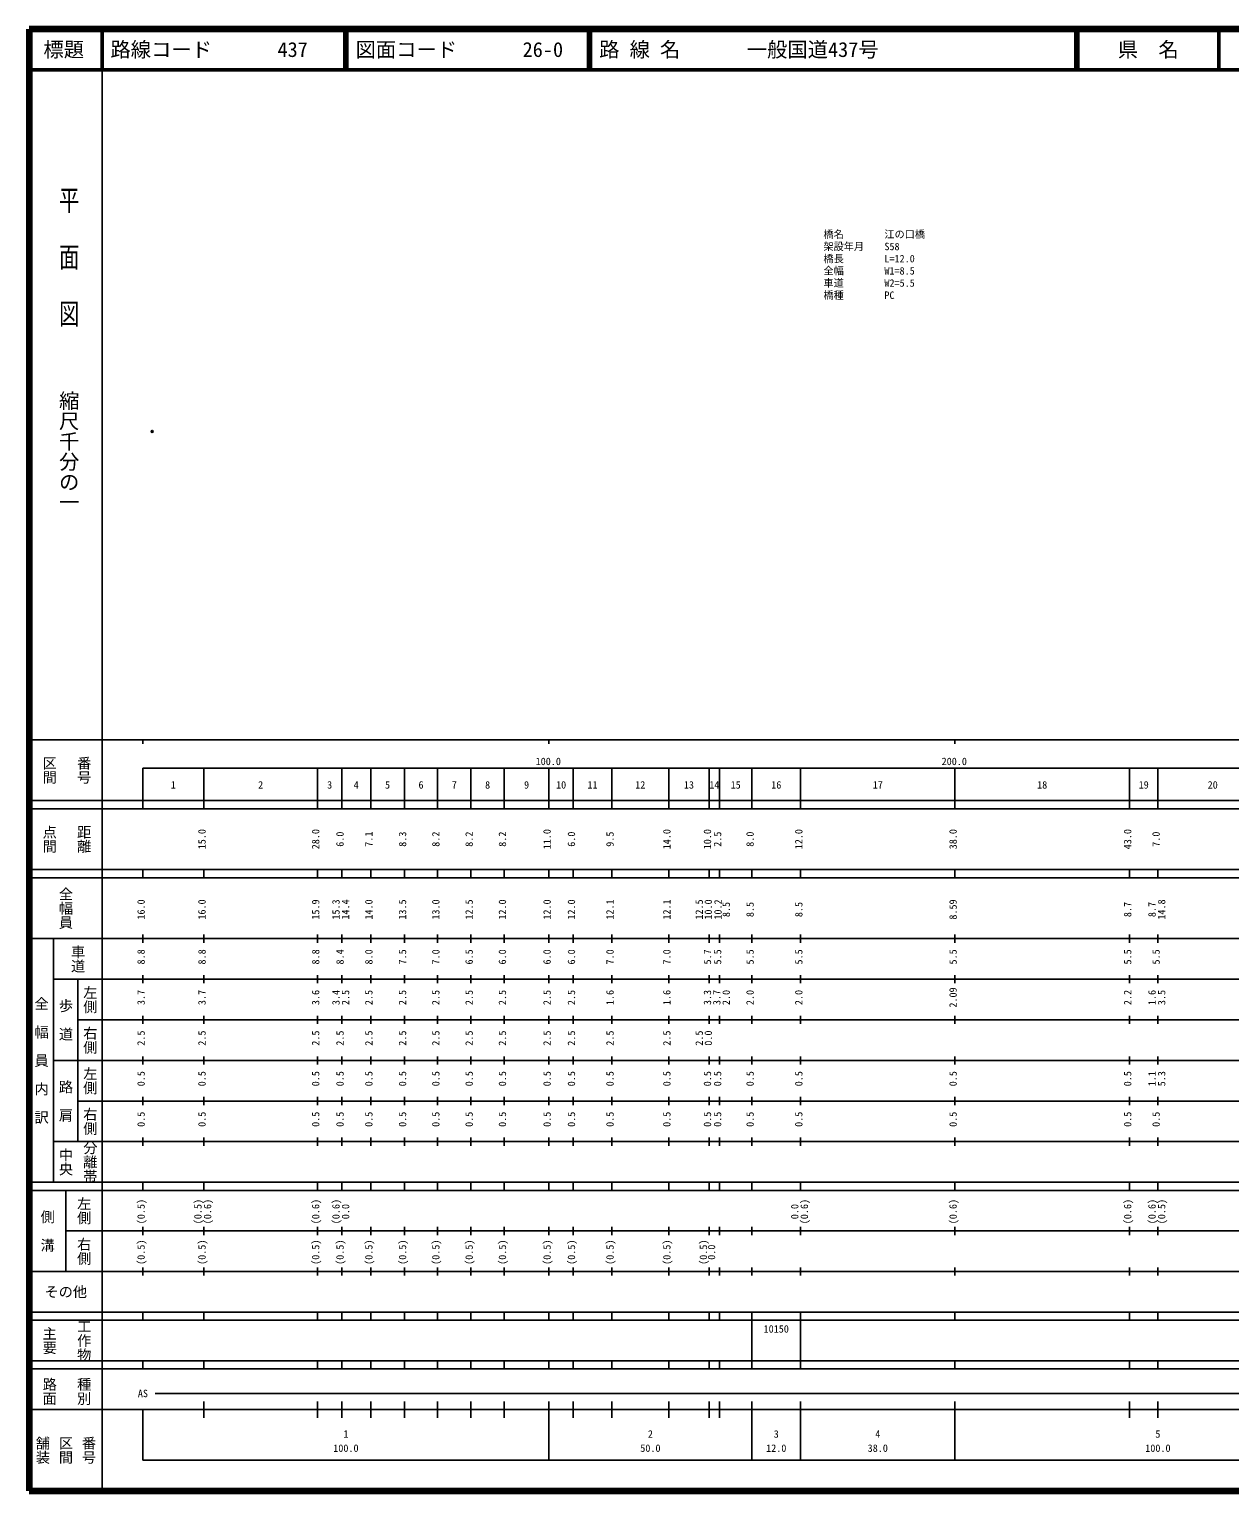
# Model space of a CAD drawing. Units: millimetres on the paper. Extents: x 40 to 680, y 20 to 380.
# Drawn here: x 40 to 335.7, y 20 to 380 of the extents above; entities that cross this region are included whole.
import ezdxf
from ezdxf.enums import TextEntityAlignment as Align

# ---------------------------------------------------------------- set-up
doc = ezdxf.new("R2010")
doc.units = ezdxf.units.MM
doc.header["$PDMODE"] = 32
doc.header["$PDSIZE"] = 0.5
for name, color, linetype in [('M-OTRS', 6, 'Continuous'), ('M-STR-HTXT', 7, 'Continuous'), ('M-TTL-TXT', 7, 'Continuous')]:
    doc.layers.add(name, color=color, linetype=linetype)
for name, color, linetype, lineweight in [('M-TTL', 2, 'Continuous', 140), ('M-TTL-BAND', 7, 'Continuous', 25), ('M-TTL-LINE', 7, 'Continuous', 50)]:
    doc.layers.add(name, color=color, linetype=linetype, lineweight=lineweight)
doc.styles.add('@ＭＳ ゴシック', font='')
doc.styles.add('ＭＳ ゴシック', font='')
doc.styles.get('@ＭＳ ゴシック').set_extended_font_data('@MS Gothic')
doc.styles.get('ＭＳ ゴシック').set_extended_font_data('MS Gothic')

msp = doc.modelspace()

# ---------------------------------------------------------------- linework, layer by layer
at = {"layer": 'M-OTRS'}
msp.add_point((70.275, 280.935), dxfattribs=at)
at = {"layer": 'M-TTL'}
for p, q in [((40, 380), (40, 20)), ((680, 380), (40, 380)), ((40, 20), (680, 20))]:
    msp.add_line(p, q, dxfattribs=at)
at = {"layer": 'M-TTL-BAND'}
for p, q in [((58, 370), (58, 20)), ((40, 205), (579, 205)), ((68, 205), (68, 204)), ((168, 205), (168, 204)), ((268, 205), (268, 204)), ((68, 198), (579, 198)), ((68, 198), (68, 188)), ((83, 188), (83, 198)), ((111, 188), (111, 198)), ((117, 188), (117, 198)), ((124.1, 188), (124.1, 198)), ((132.4, 188), (132.4, 198)), ((140.6, 188), (140.6, 198)), ((148.8, 188), (148.8, 198)), ((157, 188), (157, 198)), ((168, 188), (168, 198)), ((174, 188), (174, 198)), ((183.5, 188), (183.5, 198)), ((197.5, 188), (197.5, 198)), ((207.5, 188), (207.5, 198)), ((210, 188), (210, 198)), ((218, 188), (218, 198)), ((230, 188), (230, 198)), ((268, 188), (268, 198)), ((311, 188), (311, 198)), ((318, 188), (318, 198)), ((40, 190), (579, 190)), ((40, 188), (579, 188)), ((40, 173), (579, 173)), ((68, 171), (68, 173)), ((83, 171), (83, 173)), ((111, 171), (111, 173)), ((117, 171), (117, 173)), ((124.1, 171), (124.1, 173)), ((132.4, 171), (132.4, 173)), ((140.6, 171), (140.6, 173)), ((148.8, 171), (148.8, 173)), ((157, 171), (157, 173)), ((168, 171), (168, 173)), ((174, 171), (174, 173)), ((183.5, 171), (183.5, 173)), ((197.5, 171), (197.5, 173)), ((207.5, 171), (207.5, 173)), ((210, 171), (210, 173)), ((218, 171), (218, 173)), ((230, 171), (230, 173)), ((268, 171), (268, 173)), ((311, 171), (311, 173)), ((318, 171), (318, 173)), ((40, 171), (579, 171)), ((40, 156), (579, 156)), ((46, 96), (46, 156)), ((68, 155), (68, 157)), ((83, 155), (83, 157)), ((111, 155), (111, 157)), ((117, 155), (117, 157)), ((124.1, 155), (124.1, 157)), ((132.4, 155), (132.4, 157)), ((140.6, 155), (140.6, 157)), ((148.8, 155), (148.8, 157)), ((157, 155), (157, 157)), ((168, 155), (168, 157)), ((174, 155), (174, 157)), ((183.5, 155), (183.5, 157)), ((197.5, 155), (197.5, 157)), ((207.5, 155), (207.5, 157)), ((210, 155), (210, 157)), ((218, 155), (218, 157)), ((230, 155), (230, 157)), ((268, 155), (268, 157)), ((311, 155), (311, 157)), ((318, 155), (318, 157)), ((46, 146), (579, 146)), ((52, 146), (52, 106)), ((68, 145), (68, 147)), ((83, 145), (83, 147)), ((111, 145), (111, 147)), ((117, 145), (117, 147)), ((124.1, 145), (124.1, 147)), ((132.4, 145), (132.4, 147)), ((140.6, 145), (140.6, 147)), ((148.8, 145), (148.8, 147)), ((157, 145), (157, 147)), ((168, 145), (168, 147)), ((174, 145), (174, 147)), ((183.5, 145), (183.5, 147)), ((197.5, 145), (197.5, 147)), ((207.5, 145), (207.5, 147)), ((210, 145), (210, 147)), ((218, 145), (218, 147)), ((230, 145), (230, 147)), ((268, 145), (268, 147)), ((311, 145), (311, 147)), ((318, 145), (318, 147)), ((68, 135), (68, 137)), ((83, 135), (83, 137)), ((111, 135), (111, 137)), ((117, 135), (117, 137)), ((124.1, 135), (124.1, 137)), ((132.4, 135), (132.4, 137)), ((140.6, 135), (140.6, 137)), ((148.8, 135), (148.8, 137)), ((157, 135), (157, 137)), ((168, 135), (168, 137)), ((174, 135), (174, 137)), ((183.5, 135), (183.5, 137)), ((197.5, 135), (197.5, 137)), ((207.5, 135), (207.5, 137)), ((210, 135), (210, 137)), ((218, 135), (218, 137)), ((230, 135), (230, 137)), ((268, 135), (268, 137)), ((311, 135), (311, 137)), ((318, 135), (318, 137)), ((52, 136), (579, 136)), ((46, 126), (579, 126)), ((68, 125), (68, 127)), ((83, 125), (83, 127)), ((111, 125), (111, 127)), ((117, 125), (117, 127)), ((124.1, 125), (124.1, 127)), ((132.4, 125), (132.4, 127)), ((140.6, 125), (140.6, 127)), ((148.8, 125), (148.8, 127)), ((157, 125), (157, 127)), ((168, 125), (168, 127)), ((174, 125), (174, 127)), ((183.5, 125), (183.5, 127)), ((197.5, 125), (197.5, 127)), ((207.5, 125), (207.5, 127)), ((210, 125), (210, 127)), ((218, 125), (218, 127)), ((230, 125), (230, 127)), ((268, 125), (268, 127)), ((311, 125), (311, 127)), ((318, 125), (318, 127)), ((52, 116), (579, 116)), ((68, 115), (68, 117)), ((83, 115), (83, 117)), ((111, 115), (111, 117)), ((117, 115), (117, 117)), ((124.1, 115), (124.1, 117)), ((132.4, 115), (132.4, 117)), ((140.6, 115), (140.6, 117)), ((148.8, 115), (148.8, 117)), ((157, 115), (157, 117)), ((168, 115), (168, 117)), ((174, 115), (174, 117)), ((183.5, 115), (183.5, 117)), ((197.5, 115), (197.5, 117)), ((207.5, 115), (207.5, 117)), ((210, 115), (210, 117)), ((218, 115), (218, 117)), ((230, 115), (230, 117)), ((268, 115), (268, 117)), ((311, 115), (311, 117)), ((318, 115), (318, 117)), ((46, 106), (579, 106)), ((68, 105), (68, 107)), ((83, 105), (83, 107)), ((111, 105), (111, 107)), ((117, 105), (117, 107)), ((124.1, 105), (124.1, 107)), ((132.4, 105), (132.4, 107)), ((140.6, 105), (140.6, 107)), ((148.8, 105), (148.8, 107)), ((157, 105), (157, 107)), ((168, 105), (168, 107)), ((174, 105), (174, 107)), ((183.5, 105), (183.5, 107)), ((197.5, 105), (197.5, 107)), ((207.5, 105), (207.5, 107)), ((210, 105), (210, 107)), ((218, 105), (218, 107)), ((230, 105), (230, 107)), ((268, 105), (268, 107)), ((311, 105), (311, 107)), ((318, 105), (318, 107)), ((40, 96), (579, 96)), ((40, 94), (579, 94)), ((49, 94), (49, 74)), ((68, 94), (68, 96)), ((83, 94), (83, 96)), ((111, 94), (111, 96)), ((117, 94), (117, 96)), ((124.1, 94), (124.1, 96)), ((132.4, 94), (132.4, 96)), ((140.6, 94), (140.6, 96)), ((148.8, 94), (148.8, 96)), ((157, 94), (157, 96)), ((168, 94), (168, 96)), ((174, 94), (174, 96)), ((183.5, 94), (183.5, 96)), ((197.5, 94), (197.5, 96)), ((207.5, 94), (207.5, 96)), ((210, 94), (210, 96)), ((218, 94), (218, 96)), ((230, 94), (230, 96)), ((268, 94), (268, 96)), ((311, 94), (311, 96)), ((318, 94), (318, 96)), ((49, 84), (579, 84)), ((68, 83), (68, 85)), ((83, 83), (83, 85)), ((111, 83), (111, 85)), ((117, 83), (117, 85)), ((124.1, 83), (124.1, 85)), ((132.4, 83), (132.4, 85)), ((140.6, 83), (140.6, 85)), ((148.8, 83), (148.8, 85)), ((157, 83), (157, 85)), ((168, 83), (168, 85)), ((174, 83), (174, 85)), ((183.5, 83), (183.5, 85)), ((197.5, 83), (197.5, 85)), ((207.5, 83), (207.5, 85)), ((210, 83), (210, 85)), ((218, 83), (218, 85)), ((230, 83), (230, 85)), ((268, 83), (268, 85)), ((311, 83), (311, 85)), ((318, 83), (318, 85)), ((40, 74), (579, 74)), ((68, 73), (68, 75)), ((83, 73), (83, 75)), ((111, 73), (111, 75)), ((117, 73), (117, 75)), ((124.1, 73), (124.1, 75)), ((132.4, 73), (132.4, 75)), ((140.6, 73), (140.6, 75)), ((148.8, 73), (148.8, 75)), ((157, 73), (157, 75)), ((168, 73), (168, 75)), ((174, 73), (174, 75)), ((183.5, 73), (183.5, 75)), ((197.5, 73), (197.5, 75)), ((207.5, 73), (207.5, 75)), ((210, 73), (210, 75)), ((218, 73), (218, 75)), ((230, 73), (230, 75)), ((268, 73), (268, 75)), ((311, 73), (311, 75)), ((318, 73), (318, 75)), ((40, 64), (579, 64)), ((40, 62), (579, 62)), ((68, 62), (68, 64)), ((83, 62), (83, 64)), ((111, 62), (111, 64)), ((117, 62), (117, 64)), ((124.1, 62), (124.1, 64)), ((132.4, 62), (132.4, 64)), ((140.6, 62), (140.6, 64)), ((148.8, 62), (148.8, 64)), ((157, 62), (157, 64)), ((168, 62), (168, 64)), ((174, 62), (174, 64)), ((183.5, 62), (183.5, 64)), ((197.5, 62), (197.5, 64)), ((207.5, 62), (207.5, 64)), ((210, 62), (210, 64)), ((218, 62), (218, 64)), ((218, 52), (218, 62)), ((218, 52), (218, 62)), ((230, 62), (230, 64)), ((230, 52), (230, 62)), ((230, 52), (230, 62)), ((268, 62), (268, 64)), ((311, 62), (311, 64)), ((318, 62), (318, 64)), ((40, 52), (579, 52)), ((68, 50), (68, 52)), ((83, 50), (83, 52)), ((111, 50), (111, 52)), ((117, 50), (117, 52)), ((124.1, 50), (124.1, 52)), ((132.4, 50), (132.4, 52)), ((140.6, 50), (140.6, 52)), ((148.8, 50), (148.8, 52)), ((157, 50), (157, 52)), ((168, 50), (168, 52)), ((174, 50), (174, 52)), ((183.5, 50), (183.5, 52)), ((197.5, 50), (197.5, 52)), ((207.5, 50), (207.5, 52)), ((210, 50), (210, 52)), ((218, 50), (218, 52)), ((230, 50), (230, 52)), ((268, 50), (268, 52)), ((311, 50), (311, 52)), ((318, 50), (318, 52)), ((40, 50), (579, 50)), ((71, 44), (565, 44)), ((40, 40), (579, 40)), ((68, 40), (68, 27.5)), ((83, 38), (83, 42)), ((111, 38), (111, 42)), ((117, 38), (117, 42)), ((124.1, 38), (124.1, 42)), ((132.4, 38), (132.4, 42)), ((140.6, 38), (140.6, 42)), ((148.8, 38), (148.8, 42)), ((157, 38), (157, 42)), ((168, 27.5), (168, 42)), ((174, 38), (174, 42)), ((183.5, 38), (183.5, 42)), ((197.5, 38), (197.5, 42)), ((207.5, 38), (207.5, 42)), ((210, 38), (210, 42)), ((218, 27.5), (218, 42)), ((230, 27.5), (230, 42)), ((268, 27.5), (268, 42)), ((311, 38), (311, 42)), ((318, 38), (318, 42)), ((68, 27.5), (579, 27.5))]:
    msp.add_line(p, q, dxfattribs=at)
at = {"layer": 'M-TTL-LINE'}
for p, q in [((58, 380), (58, 370)), ((117.75, 380), (117.75, 370)), ((118.25, 380), (118.25, 370)), ((177.75, 380), (177.75, 370)), ((178.25, 380), (178.25, 370)), ((297.75, 380), (297.75, 370)), ((298.25, 380), (298.25, 370)), ((333, 380), (333, 370)), ((40, 370), (680, 370))]:
    msp.add_line(p, q, dxfattribs=at)

# ---------------------------------------------------------------- texts
at = {"layer": 'M-STR-HTXT', "style": 'ＭＳ ゴシック'}
for s, p in [('橋名\u3000\u3000\u3000\u3000江の口橋', (235.631, 330.407)), ('架設年月\u3000\u3000S58', (235.631, 327.407)), ('橋長\u3000\u3000\u3000\u3000L=12.0', (235.631, 324.407)), ('全幅\u3000\u3000\u3000\u3000W1=8.5', (235.631, 321.407)), ('車道\u3000\u3000\u3000\u3000W2=5.5', (235.631, 318.407)), ('橋種\u3000\u3000\u3000\u3000PC', (235.631, 315.407))]:
    msp.add_text(s, height=1.833, dxfattribs=at).set_placement(p, align=Align.TOP_LEFT)
at = {"layer": 'M-TTL-BAND', "style": '@ＭＳ ゴシック', "width": 1.4}
msp.add_text('平  面  図', height=3.666, rotation=270, dxfattribs=at).set_placement((49.777, 306.475), align=Align.MIDDLE_RIGHT)
at = {"layer": 'M-TTL-BAND', "style": '@ＭＳ ゴシック'}
msp.add_text('縮尺千分の一', height=3.666, rotation=270, dxfattribs=at).set_placement((49.777, 261.03), align=Align.MIDDLE_RIGHT)
for s, p in [('区間', (45, 197.5)), ('番号', (53.5, 197.5)), ('点間', (45, 180.5)), ('距離', (53.5, 180.5)), ('全幅員', (49, 163.5)), ('車道', (52, 151)), ('左側', (55, 141)), ('全\u3000幅\u3000員\u3000内\u3000訳', (43, 126)), ('歩\u3000道', (49, 136)), ('右側', (55, 131)), ('左側', (55, 121)), ('路\u3000肩', (49, 116)), ('右側', (55, 111)), ('分離帯', (55, 101)), ('中央', (49, 101)), ('左側', (53.5, 89)), ('側\u3000溝', (44.5, 84)), ('右側', (53.5, 79)), ('工作物', (53.5, 57)), ('主要', (45, 57)), ('路面', (45, 44.5)), ('種別', (53.5, 44.5)), ('舗装', (43.333, 30)), ('区間', (49, 30)), ('番号', (54.667, 30))]:
    msp.add_text(s, height=2.566, rotation=270, dxfattribs=at).set_placement(p, align=Align.MIDDLE_CENTER)
at = {"layer": 'M-TTL-BAND', "style": 'ＭＳ ゴシック'}
for s, p in [('100.0', (167.844, 198.195)), ('200.0', (267.844, 198.195)), ('1', (75.5, 192.405)), ('2', (97, 192.405)), ('3', (114, 192.405)), ('4', (120.55, 192.405)), ('5', (128.25, 192.405)), ('6', (136.5, 192.405)), ('7', (144.7, 192.405)), ('8', (152.9, 192.405)), ('9', (162.5, 192.405)), ('10', (171, 192.405)), ('11', (178.75, 192.405)), ('12', (190.5, 192.405)), ('13', (202.5, 192.405)), ('14', (208.75, 192.405)), ('15', (214, 192.405)), ('16', (224, 192.405)), ('17', (249, 192.405)), ('18', (289.5, 192.405)), ('19', (314.5, 192.405)), ('20', (331.5, 192.405)), ('AS', (68, 42.5)), ('1', (118, 32.523)), ('2', (193, 32.523)), ('3', (224, 32.523)), ('4', (249, 32.523)), ('5', (318, 32.523)), ('100.0', (118, 29.033)), ('50.0', (193, 29.033)), ('12.0', (224, 29.033)), ('38.0', (249, 29.033)), ('100.0', (318, 29.033))]:
    msp.add_text(s, height=1.833, dxfattribs=at).set_placement(p, align=Align.BOTTOM_CENTER)
for s, p in [('15.0', (84, 180.5)), ('28.0', (112, 180.5)), ('6.0', (118, 180.5)), ('7.1', (125.1, 180.5)), ('8.3', (133.4, 180.5)), ('8.2', (141.6, 180.5)), ('8.2', (149.8, 180.5)), ('8.2', (158, 180.5)), ('11.0', (169, 180.5)), ('6.0', (175, 180.5)), ('9.5', (184.5, 180.5)), ('14.0', (198.5, 180.5)), ('10.0', (208.5, 180.5)), ('2.5', (211, 180.5)), ('8.0', (219, 180.5)), ('12.0', (231, 180.5)), ('38.0', (269, 180.5)), ('43.0', (312, 180.5)), ('7.0', (319, 180.5)), ('16.0', (69, 163.174)), ('16.0', (84, 163.174)), ('15.9', (112, 163.174)), ('15.3', (117, 163.174)), ('14.4', (119.37, 163.174)), ('14.0', (125.1, 163.174)), ('13.5', (133.4, 163.174)), ('13.0', (141.6, 163.174)), ('12.5', (149.8, 163.174)), ('12.0', (158, 163.174)), ('12.0', (169, 163.174)), ('12.0', (175, 163.174)), ('12.1', (184.5, 163.174)), ('12.1', (198.5, 163.174)), ('12.5', (206.475, 163.174)), ('10.0', (208.723, 163.174)), ('10.2', (211.1, 163.174)), ('8.5', (213.124, 163.174)), ('8.5', (219, 163.174)), ('8.5', (231, 163.174)), ('8.59', (269, 163.174)), ('8.7', (312, 163.174)), ('8.7', (318, 163.174)), ('14.8', (320.37, 163.174)), ('8.8', (69, 151.5)), ('8.8', (84, 151.5)), ('8.8', (112, 151.5)), ('8.4', (118, 151.5)), ('8.0', (125.1, 151.5)), ('7.5', (133.4, 151.5)), ('7.0', (141.6, 151.5)), ('6.5', (149.8, 151.5)), ('6.0', (158, 151.5)), ('6.0', (169, 151.5)), ('6.0', (175, 151.5)), ('7.0', (184.5, 151.5)), ('7.0', (198.5, 151.5)), ('5.7', (208.5, 151.5)), ('5.5', (211, 151.5)), ('5.5', (219, 151.5)), ('5.5', (231, 151.5)), ('5.5', (269, 151.5)), ('5.5', (312, 151.5)), ('5.5', (319, 151.5)), ('3.7', (69, 141.5)), ('3.7', (84, 141.5)), ('3.6', (112, 141.5)), ('3.4', (117, 141.5)), ('2.5', (119.37, 141.5)), ('2.5', (125.1, 141.5)), ('2.5', (133.4, 141.5)), ('2.5', (141.6, 141.5)), ('2.5', (149.8, 141.5)), ('2.5', (158, 141.5)), ('2.5', (169, 141.5)), ('2.5', (175, 141.5)), ('1.6', (184.5, 141.5)), ('1.6', (198.5, 141.5)), ('3.3', (208.5, 141.5)), ('3.7', (210.8, 141.5)), ('2.0', (213.124, 141.5)), ('2.0', (219, 141.5)), ('2.0', (231, 141.5)), ('2.09', (269, 141.5)), ('2.2', (312, 141.5)), ('1.6', (318, 141.5)), ('3.5', (320.37, 141.5)), ('2.5', (69, 131.5)), ('2.5', (84, 131.5)), ('2.5', (112, 131.5)), ('2.5', (118, 131.5)), ('2.5', (125.1, 131.5)), ('2.5', (133.4, 131.5)), ('2.5', (141.6, 131.5)), ('2.5', (149.8, 131.5)), ('2.5', (158, 131.5)), ('2.5', (169, 131.5)), ('2.5', (175, 131.5)), ('2.5', (184.5, 131.5)), ('2.5', (198.5, 131.5)), ('2.5', (206.475, 131.5)), ('0.0', (208.723, 131.5)), ('0.5', (69, 121.5)), ('0.5', (84, 121.5)), ('0.5', (112, 121.5)), ('0.5', (118, 121.5)), ('0.5', (125.1, 121.5)), ('0.5', (133.4, 121.5)), ('0.5', (141.6, 121.5)), ('0.5', (149.8, 121.5)), ('0.5', (158, 121.5)), ('0.5', (169, 121.5)), ('0.5', (175, 121.5)), ('0.5', (184.5, 121.5)), ('0.5', (198.5, 121.5)), ('0.5', (208.5, 121.5)), ('0.5', (211, 121.5)), ('0.5', (219, 121.5)), ('0.5', (231, 121.5)), ('0.5', (269, 121.5)), ('0.5', (312, 121.5)), ('1.1', (318, 121.5)), ('5.3', (320.37, 121.5)), ('0.5', (69, 111.5)), ('0.5', (84, 111.5)), ('0.5', (112, 111.5)), ('0.5', (118, 111.5)), ('0.5', (125.1, 111.5)), ('0.5', (133.4, 111.5)), ('0.5', (141.6, 111.5)), ('0.5', (149.8, 111.5)), ('0.5', (158, 111.5)), ('0.5', (169, 111.5)), ('0.5', (175, 111.5)), ('0.5', (184.5, 111.5)), ('0.5', (198.5, 111.5)), ('0.5', (208.5, 111.5)), ('0.5', (211, 111.5)), ('0.5', (219, 111.5)), ('0.5', (231, 111.5)), ('0.5', (269, 111.5)), ('0.5', (312, 111.5)), ('0.5', (319, 111.5)), ('(0.5)', (69, 88.764)), ('(0.5)', (83, 88.764)), ('(0.6)', (85.37, 88.764)), ('(0.6)', (112, 88.764)), ('(0.6)', (117, 88.764)), ('0.0', (119.37, 88.764)), ('0.0', (230, 88.764)), ('(0.6)', (232.37, 88.764)), ('(0.6)', (269, 88.764)), ('(0.6)', (312, 88.764)), ('(0.6)', (318, 88.764)), ('(0.5)', (320.37, 88.764)), ('(0.5)', (69, 78.764)), ('(0.5)', (84, 78.764)), ('(0.5)', (112, 78.764)), ('(0.5)', (118, 78.764)), ('(0.5)', (125.1, 78.764)), ('(0.5)', (133.4, 78.764)), ('(0.5)', (141.6, 78.764)), ('(0.5)', (149.8, 78.764)), ('(0.5)', (158, 78.764)), ('(0.5)', (169, 78.764)), ('(0.5)', (175, 78.764)), ('(0.5)', (184.5, 78.764)), ('(0.5)', (198.5, 78.764)), ('(0.5)', (207.5, 78.764)), ('0.0', (209.5, 78.764))]:
    msp.add_text(s, height=1.833, rotation=90, dxfattribs=at).set_placement(p, align=Align.BOTTOM_CENTER)
msp.add_text('その他', height=2.566, dxfattribs=at).set_placement((49, 69), align=Align.MIDDLE_CENTER)
msp.add_text('10150', height=1.833, dxfattribs=at).set_placement((220.875, 58.405), align=Align.BOTTOM_LEFT)
at = {"layer": 'M-TTL-TXT', "style": 'ＭＳ ゴシック'}
for s, p in [('標題', (48.5, 375)), ('県\u3000名', (315.625, 375))]:
    msp.add_text(s, height=3.666, dxfattribs=at).set_placement(p, align=Align.MIDDLE_CENTER)
for s, p in [('路線コード', (60, 375)), ('437', (101.142, 375)), ('図面コード', (120.38, 375)), ('26-0', (161.521, 375)), ('路 線 名', (180.38, 375)), ('一般国道437号', (216.734, 375))]:
    msp.add_text(s, height=3.666, dxfattribs=at).set_placement(p, align=Align.MIDDLE_LEFT)

doc.saveas('drawing.dxf')
